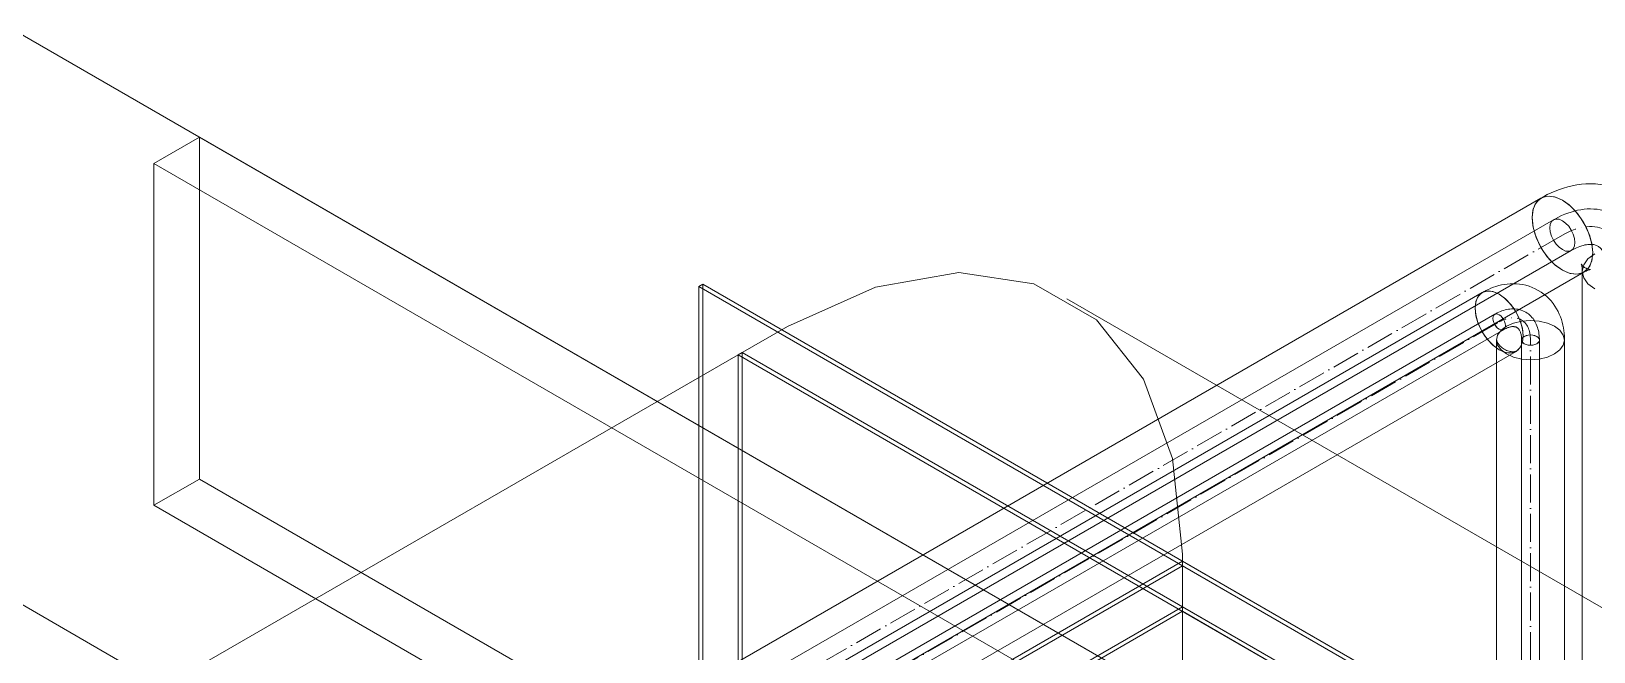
# Model space of a CAD drawing. Header units: millimetres. Extents: x -88595 to 880822, y -1054509 to -148035.
# Drawn here: x 439613 to 440173, y -327929 to -327707 of the extents above; entities that cross this region are included whole.
import ezdxf

# ---------------------------------------------------------------- set-up
doc = ezdxf.new("R2010")
doc.units = ezdxf.units.MM
doc.linetypes.add('$12$ADSK_Осевая', pattern=[14, 10, -2, 0, -2])
doc.linetypes.add('$13$ADSK_Осевая', pattern=[14, 10, -2, 0, -2])
for name, color, linetype, lineweight in [('Воздуховоды', 7, 'Continuous', 18), ('Изоляция', 7, 'Continuous', 18), ('Оборудование', 7, 'Continuous', 18), ('Трубопровод', 7, 'Continuous', 18), ('Трубопроводы', 7, 'Continuous', 18)]:
    doc.layers.add(name, color=color, linetype=linetype, lineweight=lineweight)

# ---------------------------------------------------------------- blocks, each defined once
blk = doc.blocks.new('$0$ADSK_Канальный блок кондиционера1 - AD122MJERAB-3267588-В_ОВ3_3')
at = {"layer": 'Оборудование'}
for p, q in [((-9478.55, 8169.92), (-8948.22, 7863.73)), ((-9412.79, 8131.95), (-9429.05, 8122.56)), ((-9412.79, 8009.48), (-9412.79, 8131.95)), ((-9412.79, 8131.95), (-8946.1, 7862.51)), ((-8962.36, 7853.12), (-9429.05, 8122.56)), ((-9429.05, 8122.56), (-9429.05, 8000.09)), ((-9412.79, 8009.48), (-9429.05, 8000.09)), ((-8946.1, 7740.03), (-9412.79, 8009.48)), ((-9429.05, 8000.09), (-8962.36, 7730.64)), ((-8948.22, 7659.61), (-9478.55, 7965.8))]:
    blk.add_line(p, q, dxfattribs=at)
blk = doc.blocks.new('$0$ADSK_МедьПайка_Отвод-гнутая труба - Отвод _гнутая труба_-3267736-В_ОВ3_3')
at = {"layer": 'Трубопроводы', "color": 134, "true_color": 0x00a6a6}
for points in [[(123.14, 2474.3, 0), (122.14, 2473.55, 0), (121.5, 2472.66, 0), (121.28, 2471.71, 0), (121.5, 2470.76, 0), (122.14, 2469.88, 0), (123.14, 2469.12, 0), (124.46, 2468.54, 0), (125.99, 2468.17, 0), (127.63, 2468.05, 0), (129.28, 2468.17, 0), (130.81, 2468.54, 0), (132.13, 2469.12, 0)], [(132.13, 2469.12, 0), (133.13, 2469.88, 0), (133.77, 2470.76, 0), (133.98, 2471.71, 0), (133.77, 2472.66, 0), (133.13, 2473.55, 0), (132.13, 2474.3, 0), (130.81, 2474.89, 0), (129.28, 2475.25, 0), (127.63, 2475.38, 0), (125.99, 2475.25, 0), (124.46, 2474.89, 0), (123.14, 2474.3, 0)], [(117.88, 2462.68, 0), (118.13, 2462.83, 0), (118.38, 2463.01, 0), (118.61, 2463.21, 0), (118.85, 2463.43, 0), (119.08, 2463.68, 0), (119.31, 2463.97, 0), (119.53, 2464.29, 0), (119.76, 2464.65, 0), (119.97, 2465.04, 0), (120.18, 2465.48, 0), (120.37, 2465.96, 0), (120.56, 2466.48, 0), (120.72, 2467.04, 0), (120.87, 2467.64, 0), (121, 2468.28, 0), (121.11, 2468.95, 0), (121.19, 2469.67, 0), (121.25, 2470.42, 0), (121.28, 2471.2, 0), (121.28, 2471.71, 0)], [(124.23, 2451.68, 0), (125.23, 2452.3, 0), (126.18, 2452.99, 0), (127.08, 2453.74, 0), (127.92, 2454.55, 0), (128.71, 2455.41, 0), (129.45, 2456.32, 0), (130.12, 2457.27, 0), (130.74, 2458.27, 0), (131.3, 2459.3, 0), (131.8, 2460.36, 0), (132.24, 2461.45, 0), (132.64, 2462.56, 0), (132.98, 2463.7, 0), (133.26, 2464.86, 0), (133.5, 2466.04, 0), (133.69, 2467.23, 0), (133.83, 2468.45, 0), (133.93, 2469.67, 0), (133.98, 2470.92, 0), (133.98, 2471.71, 0)], [(105.18, 2453.57, 0), (104.02, 2453.07, 0), (102.94, 2452.96, 0), (102.01, 2453.25, 0), (101.3, 2453.91, 0), (100.85, 2454.9, 0), (100.69, 2456.16, 0), (100.85, 2457.59, 0), (101.3, 2459.1, 0), (102.01, 2460.58, 0), (102.94, 2461.94, 0), (104.02, 2463.09, 0), (105.18, 2463.94, 0)], [(105.18, 2463.94, 0), (106.35, 2464.43, 0), (107.43, 2464.54, 0), (108.36, 2464.25, 0), (109.07, 2463.59, 0), (109.52, 2462.6, 0), (109.67, 2461.34, 0), (109.52, 2459.91, 0), (109.07, 2458.4, 0), (108.36, 2456.92, 0), (107.43, 2455.56, 0), (106.35, 2454.41, 0), (105.18, 2453.57, 0)], [(117.88, 2462.68, 0), (117.62, 2462.54, 0), (117.35, 2462.42, 0), (117.06, 2462.31, 0), (116.75, 2462.22, 0), (116.41, 2462.15, 0), (116.05, 2462.09, 0), (115.66, 2462.05, 0), (115.24, 2462.04, 0), (114.79, 2462.05, 0), (114.31, 2462.09, 0), (113.8, 2462.16, 0), (113.26, 2462.26, 0), (112.69, 2462.4, 0), (112.1, 2462.57, 0), (111.48, 2462.78, 0), (110.84, 2463.03, 0), (110.18, 2463.31, 0), (109.5, 2463.63, 0), (108.81, 2464, 0), (108.36, 2464.25, 0)], [(124.23, 2451.68, 0), (123.2, 2451.13, 0), (122.13, 2450.65, 0), (121.03, 2450.25, 0), (119.9, 2449.92, 0), (118.76, 2449.66, 0), (117.61, 2449.49, 0), (116.44, 2449.38, 0), (115.28, 2449.34, 0), (114.11, 2449.37, 0), (112.94, 2449.47, 0), (111.77, 2449.62, 0), (110.61, 2449.84, 0), (109.45, 2450.12, 0), (108.31, 2450.45, 0), (107.17, 2450.83, 0), (106.04, 2451.27, 0), (104.92, 2451.75, 0), (103.8, 2452.28, 0), (102.7, 2452.86, 0), (102.01, 2453.25, 0)]]:
    blk.add_polyline3d(points, dxfattribs=at)
blk = doc.blocks.new('$0$ADSK_МедьПайка_Отвод-гнутая труба - Отвод _гнутая труба_-3206127-В_ОВ3_3')
at = {"layer": 'Трубопроводы', "color": 190, "true_color": 0x8000ff}
for points in [[(88.87, 2416.64, 0), (89, 2416.72, 0), (89.12, 2416.81, 0), (89.24, 2416.91, 0), (89.35, 2417.02, 0), (89.47, 2417.15, 0), (89.58, 2417.29, 0), (89.7, 2417.45, 0), (89.81, 2417.63, 0), (89.91, 2417.83, 0), (90.02, 2418.04, 0), (90.12, 2418.28, 0), (90.21, 2418.54, 0), (90.29, 2418.82, 0), (90.36, 2419.12, 0), (90.43, 2419.44, 0), (90.48, 2419.78, 0), (90.52, 2420.14, 0), (90.55, 2420.51, 0), (90.57, 2420.9, 0), (90.57, 2421.16, 0)], [(91.5, 2422.46, 0), (91, 2422.08, 0), (90.68, 2421.64, 0), (90.57, 2421.16, 0), (90.68, 2420.69, 0), (91, 2420.24, 0), (91.5, 2419.87, 0), (92.16, 2419.57, 0), (92.92, 2419.39, 0), (93.75, 2419.33, 0), (94.57, 2419.39, 0), (95.33, 2419.57, 0), (95.99, 2419.87, 0)], [(95.99, 2419.87, 0), (96.5, 2420.24, 0), (96.81, 2420.69, 0), (96.92, 2421.16, 0), (96.81, 2421.64, 0), (96.5, 2422.08, 0), (95.99, 2422.46, 0), (95.33, 2422.75, 0), (94.57, 2422.93, 0), (93.75, 2422.99, 0), (92.92, 2422.93, 0), (92.16, 2422.75, 0), (91.5, 2422.46, 0)], [(92.05, 2411.14, 0), (92.54, 2411.45, 0), (93.02, 2411.8, 0), (93.47, 2412.17, 0), (93.89, 2412.58, 0), (94.29, 2413.01, 0), (94.65, 2413.47, 0), (94.99, 2413.94, 0), (95.3, 2414.44, 0), (95.58, 2414.95, 0), (95.83, 2415.48, 0), (96.05, 2416.03, 0), (96.25, 2416.58, 0), (96.42, 2417.15, 0), (96.56, 2417.73, 0), (96.68, 2418.32, 0), (96.77, 2418.92, 0), (96.84, 2419.53, 0), (96.89, 2420.14, 0), (96.92, 2420.76, 0), (96.92, 2421.16, 0)], [(82.52, 2412.09, 0), (81.94, 2411.84, 0), (81.4, 2411.79, 0), (80.93, 2411.93, 0), (80.58, 2412.26, 0), (80.35, 2412.76, 0), (80.28, 2413.38, 0), (80.35, 2414.1, 0), (80.58, 2414.85, 0), (80.93, 2415.6, 0), (81.4, 2416.28, 0), (81.94, 2416.85, 0), (82.52, 2417.27, 0)], [(82.52, 2417.27, 0), (83.1, 2417.52, 0), (83.64, 2417.57, 0), (84.11, 2417.43, 0), (84.47, 2417.1, 0), (84.69, 2416.6, 0), (84.77, 2415.98, 0), (84.69, 2415.26, 0), (84.47, 2414.51, 0), (84.11, 2413.76, 0), (83.64, 2413.08, 0), (83.1, 2412.51, 0), (82.52, 2412.09, 0)], [(88.87, 2416.64, 0), (88.74, 2416.57, 0), (88.6, 2416.51, 0), (88.46, 2416.46, 0), (88.3, 2416.41, 0), (88.14, 2416.38, 0), (87.96, 2416.35, 0), (87.76, 2416.33, 0), (87.55, 2416.33, 0), (87.33, 2416.33, 0), (87.09, 2416.35, 0), (86.83, 2416.39, 0), (86.56, 2416.44, 0), (86.27, 2416.5, 0), (85.98, 2416.59, 0), (85.67, 2416.69, 0), (85.35, 2416.82, 0), (85.02, 2416.96, 0), (84.68, 2417.12, 0), (84.33, 2417.3, 0), (84.11, 2417.43, 0)], [(92.05, 2411.14, 0), (91.53, 2410.87, 0), (90.99, 2410.63, 0), (90.44, 2410.43, 0), (89.88, 2410.26, 0), (89.31, 2410.14, 0), (88.73, 2410.05, 0), (88.15, 2409.99, 0), (87.57, 2409.98, 0), (86.98, 2409.99, 0), (86.4, 2410.04, 0), (85.81, 2410.12, 0), (85.23, 2410.23, 0), (84.66, 2410.36, 0), (84.08, 2410.53, 0), (83.51, 2410.72, 0), (82.95, 2410.94, 0), (82.39, 2411.18, 0), (81.83, 2411.45, 0), (81.28, 2411.74, 0), (80.93, 2411.93, 0)]]:
    blk.add_polyline3d(points, dxfattribs=at)
blk = doc.blocks.new('$0$ADSK_Отвод_Прямоугольный1 - Стандарт-V113-В_ОВ3_3')
at = {"layer": 'Воздуховоды', "color": 140, "true_color": 0x1bb3e4}
for p, q in [((22632.07, 15559.38), (22633.49, 15560.19)), ((23084.62, 15298.1), (22632.07, 15559.38)), ((22632.07, 15559.38), (22632.07, 15404.24)), ((22633.49, 15405.06), (22633.49, 15560.19)), ((22633.49, 15560.19), (23086.04, 15298.92)), ((23188.16, 15310.05), (22763.89, 15554.99)), ((22646.22, 15534.88), (22663.89, 15545.09)), ((22646.22, 15534.88), (22647.63, 15535.7)), ((23070.48, 15289.93), (22646.22, 15534.88)), ((22646.22, 15412.41), (22646.22, 15534.88)), ((22646.22, 15412.41), (22646.22, 15534.88)), ((22646.22, 15534.88), (23070.48, 15289.93)), ((23071.89, 15290.75), (22647.63, 15535.7)), ((22647.63, 15535.7), (22647.63, 15413.23)), ((22805.32, 15460.99), (22670.97, 15383.42)), ((22670.97, 15381.79), (22805.32, 15459.36)), ((22805.32, 15463.44), (22805.32, 15443.03)), ((23257.86, 15199.71), (22805.32, 15460.99)), ((22805.32, 15459.36), (22805.32, 15460.99)), ((22805.32, 15459.36), (23257.86, 15198.08)), ((22699.25, 15383.42), (22805.32, 15444.66)), ((22805.32, 15443.03), (22699.25, 15381.79)), ((22805.32, 15443.03), (22699.25, 15381.79)), ((22805.32, 15444.66), (23229.58, 15199.71)), ((22805.32, 15443.03), (22805.32, 15444.66)), ((22805.32, 15443.03), (23229.58, 15198.08)), ((23229.58, 15198.08), (22805.32, 15443.03))]:
    blk.add_line(p, q, dxfattribs=at)
blk.add_polyline3d([(22663.89, 15545.09, 0), (22695.36, 15559.16, 0), (22725.25, 15564.34, 0), (22752.07, 15560.37, 0), (22774.46, 15547.44, 0), (22791.31, 15526.21, 0), (22801.77, 15497.73, 0), (22805.32, 15463.44, 0)], dxfattribs=at)

msp = doc.modelspace()

# ---------------------------------------------------------------- linework, layer by layer
at = {"layer": 'Воздуховоды', "color": 140, "true_color": 0x1bb3e4}
for p, q in [((439676.68, -327931.96), (439866.19, -327822.55)), ((439866.19, -327945.02), (439866.19, -327822.55)), ((440449.55, -328159.35), (439866.19, -327822.55)), ((440025.28, -327914.4), (439919.22, -327975.64)), ((440025.28, -328053.21), (440025.28, -327914.4))]:
    msp.add_line(p, q, dxfattribs=at)
at = {"layer": 'Изоляция', "color": 134, "true_color": 0x00a6a6}
for p, q in [((440153.69, -327766.37), (438576.37, -328677.03)), ((438591.72, -328703.62), (440169.04, -327792.95)), ((440168.47, -327792.62), (440168.47, -328191.48))]:
    msp.add_line(p, q, dxfattribs=at)
at = {"layer": 'Изоляция', "color": 190, "true_color": 0x8000ff}
for p, q in [((440132.62, -327800.23), (438511.63, -328736.1)), ((438523.81, -328757.19), (440144.79, -327821.31)), ((440137.76, -327817.25), (440137.76, -328242.03)), ((440162.11, -328242.03), (440162.11, -327817.25))]:
    msp.add_line(p, q, dxfattribs=at)
at = {"layer": 'Изоляция', "color": 134, "true_color": 0x00a6a6}
for points in [[(440161.37, -327767.13, 0), (440158.95, -327766.05, 0), (440156.66, -327765.65, 0), (440154.6, -327765.95, 0), (440152.88, -327766.95, 0), (440151.59, -327768.58, 0), (440150.79, -327770.76, 0), (440150.51, -327773.39, 0)], [(440150.51, -327773.39, 0), (440150.88, -327770.36, 0), (440151.97, -327767.97, 0), (440153.69, -327766.37, 0), (440155.94, -327765.67, 0), (440158.56, -327765.93, 0), (440161.37, -327767.13, 0)], [(440184.92, -327764.79, 0), (440183.33, -327763.95, 0), (440181.7, -327763.22, 0), (440180.02, -327762.61, 0), (440178.32, -327762.11, 0), (440176.61, -327761.73, 0), (440174.89, -327761.46, 0), (440173.18, -327761.3, 0), (440171.48, -327761.25, 0), (440169.8, -327761.29, 0), (440168.15, -327761.43, 0), (440166.52, -327761.65, 0), (440164.92, -327761.95, 0), (440163.35, -327762.32, 0), (440161.81, -327762.77, 0), (440160.3, -327763.28, 0), (440158.82, -327763.84, 0), (440157.37, -327764.47, 0), (440155.95, -327765.15, 0), (440154.56, -327765.88, 0), (440153.69, -327766.37, 0)], [(440172.22, -327785.93, 0), (440171.95, -327782.98, 0), (440171.15, -327779.87, 0), (440169.85, -327776.74, 0), (440168.13, -327773.77, 0), (440166.08, -327771.09, 0), (440163.78, -327768.83, 0), (440161.37, -327767.13, 0)], [(440161.37, -327767.13, 0), (440164.18, -327769.18, 0), (440166.79, -327771.94, 0), (440169.04, -327775.23, 0), (440170.77, -327778.82, 0), (440171.85, -327782.47, 0), (440172.22, -327785.93, 0)], [(440150.51, -327773.39, 0), (440150.79, -327776.34, 0), (440151.59, -327779.45, 0), (440152.88, -327782.58, 0), (440154.6, -327785.55, 0), (440156.66, -327788.24, 0), (440158.95, -327790.49, 0), (440161.37, -327792.19, 0)], [(440161.37, -327792.19, 0), (440158.56, -327790.14, 0), (440155.94, -327787.38, 0), (440153.69, -327784.09, 0), (440151.97, -327780.5, 0), (440150.88, -327776.85, 0), (440150.51, -327773.39, 0)], [(440161.37, -327792.19, 0), (440163.78, -327793.27, 0), (440166.08, -327793.67, 0), (440168.14, -327793.37, 0), (440169.85, -327792.37, 0), (440171.15, -327790.74, 0), (440171.95, -327788.56, 0), (440172.22, -327785.93, 0)], [(440172.22, -327785.93, 0), (440171.85, -327788.96, 0), (440170.77, -327791.35, 0), (440169.04, -327792.95, 0), (440166.79, -327793.65, 0), (440164.18, -327793.39, 0), (440161.37, -327792.19, 0)], [(440172.96, -327786.36, 0), (440170.52, -327788.19, 0), (440168.99, -327790.33, 0), (440168.47, -327792.62, 0), (440168.99, -327794.92, 0), (440170.52, -327797.05, 0), (440172.96, -327798.89, 0)], [(440172.96, -327798.89, 0), (440170.52, -327797.05, 0), (440168.99, -327794.92, 0), (440168.47, -327792.62, 0), (440168.99, -327790.33, 0), (440170.52, -327788.19, 0), (440172.96, -327786.36, 0)], [(440169.57, -327791.38, 0), (440169.29, -327791.21, 0), (440169.03, -327791.02, 0), (440168.8, -327790.83, 0), (440168.6, -327790.64, 0), (440168.43, -327790.46, 0), (440168.31, -327790.3, 0), (440168.21, -327790.17, 0), (440168.16, -327790.08, 0), (440168.13, -327790.02, 0), (440168.12, -327790.01, 0)], [(440168.12, -327790.01, 0), (440168.13, -327790.04, 0), (440168.16, -327790.12, 0), (440168.2, -327790.25, 0), (440168.25, -327790.43, 0), (440168.3, -327790.67, 0), (440168.35, -327790.96, 0), (440168.4, -327791.3, 0), (440168.44, -327791.69, 0), (440168.46, -327792.13, 0), (440168.47, -327792.61, 0), (440168.47, -327792.62, 0)], [(440171.47, -327791.95, 0), (440171.45, -327791.95, 0), (440171.37, -327791.97, 0), (440171.23, -327791.99, 0), (440171.05, -327792.04, 0), (440170.82, -327792.12, 0), (440170.54, -327792.22, 0), (440170.22, -327792.35, 0), (440169.87, -327792.52, 0), (440169.48, -327792.71, 0), (440169.05, -327792.95, 0), (440169.04, -327792.95, 0)], [(440169.57, -327791.38, 0), (440169.86, -327791.54, 0), (440170.15, -327791.67, 0), (440170.43, -327791.77, 0), (440170.7, -327791.85, 0), (440170.93, -327791.9, 0), (440171.14, -327791.93, 0), (440171.29, -327791.95, 0), (440171.4, -327791.95, 0), (440171.46, -327791.95, 0), (440171.47, -327791.95, 0)]]:
    msp.add_polyline3d(points, dxfattribs=at)
at = {"layer": 'Изоляция', "color": 190, "true_color": 0x8000ff}
for points in [[(440152.73, -327799.44, 0), (440151.66, -327798.87, 0), (440150.56, -327798.38, 0), (440149.44, -327797.97, 0), (440148.3, -327797.63, 0), (440147.16, -327797.38, 0), (440146.02, -327797.2, 0), (440144.89, -327797.1, 0), (440143.77, -327797.06, 0), (440142.68, -327797.09, 0), (440141.61, -327797.18, 0), (440140.56, -327797.32, 0), (440139.54, -327797.51, 0), (440138.55, -327797.75, 0), (440137.58, -327798.03, 0), (440136.64, -327798.34, 0), (440135.73, -327798.69, 0), (440134.84, -327799.08, 0), (440133.98, -327799.49, 0), (440133.14, -327799.93, 0), (440132.62, -327800.23, 0)], [(440138.7, -327800.83, 0), (440136.79, -327799.97, 0), (440134.97, -327799.66, 0), (440133.34, -327799.9, 0), (440131.97, -327800.69, 0), (440130.95, -327801.98, 0), (440130.31, -327803.71, 0), (440130.1, -327805.8, 0)], [(440130.1, -327805.8, 0), (440130.39, -327803.39, 0), (440131.25, -327801.49, 0), (440132.62, -327800.23, 0), (440134.4, -327799.67, 0), (440136.48, -327799.88, 0), (440138.7, -327800.83, 0)], [(440138.7, -327800.83, 0), (440140.93, -327802.45, 0), (440143.01, -327804.65, 0), (440144.79, -327807.25, 0), (440146.16, -327810.1, 0), (440147.02, -327813, 0), (440147.31, -327815.74, 0)], [(440147.31, -327815.74, 0), (440147.1, -327813.4, 0), (440146.46, -327810.93, 0), (440145.43, -327808.45, 0), (440144.07, -327806.09, 0), (440142.44, -327803.97, 0), (440140.62, -327802.18, 0), (440138.7, -327800.83, 0)], [(440152.73, -327799.44, 0), (440153.76, -327800.08, 0), (440154.73, -327800.79, 0), (440155.65, -327801.55, 0), (440156.51, -327802.37, 0), (440157.3, -327803.24, 0), (440158.02, -327804.13, 0), (440158.68, -327805.06, 0), (440159.26, -327806.01, 0), (440159.79, -327806.97, 0), (440160.25, -327807.94, 0), (440160.65, -327808.92, 0), (440160.99, -327809.9, 0), (440161.28, -327810.88, 0), (440161.53, -327811.85, 0), (440161.72, -327812.82, 0), (440161.87, -327813.79, 0), (440161.99, -327814.75, 0), (440162.06, -327815.7, 0), (440162.1, -327816.65, 0), (440162.11, -327817.25, 0)], [(440138.7, -327820.71, 0), (440136.48, -327819.08, 0), (440134.4, -327816.89, 0), (440132.62, -327814.28, 0), (440131.25, -327811.43, 0), (440130.39, -327808.54, 0), (440130.1, -327805.8, 0)], [(440130.1, -327805.8, 0), (440130.31, -327808.14, 0), (440130.95, -327810.61, 0), (440131.98, -327813.08, 0), (440133.34, -327815.44, 0), (440134.97, -327817.57, 0), (440136.79, -327819.36, 0), (440138.7, -327820.71, 0)], [(440158.54, -327812.28, 0), (440156.02, -327811.16, 0), (440153.08, -327810.46, 0), (440149.93, -327810.22, 0), (440146.78, -327810.46, 0), (440143.84, -327811.16, 0), (440141.32, -327812.28, 0)], [(440141.32, -327812.28, 0), (440143.84, -327811.16, 0), (440146.78, -327810.46, 0), (440149.93, -327810.22, 0), (440153.08, -327810.46, 0), (440156.02, -327811.16, 0), (440158.54, -327812.28, 0)], [(440141.32, -327812.28, 0), (440139.39, -327813.74, 0), (440138.17, -327815.43, 0), (440137.76, -327817.25, 0), (440138.17, -327819.07, 0), (440139.39, -327820.76, 0), (440141.32, -327822.22, 0)], [(440141.32, -327822.22, 0), (440139.39, -327820.76, 0), (440138.17, -327819.07, 0), (440137.76, -327817.25, 0), (440138.17, -327815.43, 0), (440139.39, -327813.74, 0), (440141.32, -327812.28, 0)], [(440147.31, -327815.74, 0), (440147.02, -327818.14, 0), (440146.16, -327820.04, 0), (440144.79, -327821.31, 0), (440143.01, -327821.86, 0), (440140.93, -327821.66, 0), (440138.7, -327820.71, 0)], [(440138.7, -327820.71, 0), (440140.62, -327821.57, 0), (440142.44, -327821.88, 0), (440144.07, -327821.64, 0), (440145.44, -327820.85, 0), (440146.46, -327819.56, 0), (440147.1, -327817.83, 0), (440147.31, -327815.74, 0)], [(440158.54, -327822.22, 0), (440160.47, -327820.76, 0), (440161.69, -327819.07, 0), (440162.11, -327817.25, 0), (440161.69, -327815.43, 0), (440160.47, -327813.74, 0), (440158.54, -327812.28, 0)], [(440158.54, -327812.28, 0), (440160.47, -327813.74, 0), (440161.69, -327815.43, 0), (440162.11, -327817.25, 0), (440161.69, -327819.07, 0), (440160.47, -327820.76, 0), (440158.54, -327822.22, 0)], [(440140.55, -327820.53, 0), (440140.15, -327820.27, 0), (440139.77, -327820, 0), (440139.42, -327819.71, 0), (440139.1, -327819.4, 0), (440138.82, -327819.1, 0), (440138.58, -327818.8, 0), (440138.38, -327818.51, 0), (440138.21, -327818.24, 0), (440138.07, -327817.99, 0), (440137.97, -327817.76, 0), (440137.89, -327817.57, 0), (440137.83, -327817.41, 0), (440137.79, -327817.28, 0), (440137.77, -327817.18, 0), (440137.75, -327817.12, 0), (440137.75, -327817.09, 0), (440137.75, -327817.09, 0)], [(440137.75, -327817.09, 0), (440137.75, -327817.1, 0), (440137.75, -327817.15, 0), (440137.76, -327817.23, 0), (440137.76, -327817.25, 0)], [(440140.55, -327820.53, 0), (440140.97, -327820.75, 0), (440141.4, -327820.94, 0), (440141.83, -327821.1, 0), (440142.25, -327821.22, 0), (440142.66, -327821.31, 0), (440143.04, -327821.37, 0), (440143.39, -327821.4, 0), (440143.71, -327821.41, 0), (440144, -327821.41, 0), (440144.24, -327821.39, 0), (440144.45, -327821.36, 0), (440144.62, -327821.33, 0), (440144.75, -327821.3, 0), (440144.85, -327821.27, 0), (440144.91, -327821.25, 0), (440144.93, -327821.24, 0), (440144.94, -327821.24, 0)], [(440144.94, -327821.24, 0), (440144.92, -327821.24, 0), (440144.88, -327821.26, 0), (440144.81, -327821.3, 0), (440144.79, -327821.31, 0)], [(440141.32, -327822.22, 0), (440143.84, -327823.34, 0), (440146.78, -327824.04, 0), (440149.93, -327824.28, 0), (440153.08, -327824.04, 0), (440156.02, -327823.34, 0), (440158.54, -327822.22, 0)], [(440158.54, -327822.22, 0), (440156.02, -327823.34, 0), (440153.08, -327824.04, 0), (440149.93, -327824.28, 0), (440146.78, -327824.04, 0), (440143.84, -327823.34, 0), (440141.32, -327822.22, 0)]]:
    msp.add_polyline3d(points, dxfattribs=at)
at = {"layer": 'Трубопровод', "color": 134, "true_color": 0x00a6a6}
for p, q in [((440158.19, -327774.16), (438580.87, -328684.83)), ((438587.22, -328695.83), (440164.54, -327785.16))]:
    msp.add_line(p, q, dxfattribs=at)
at = {"layer": 'Трубопровод', "color": 134, "linetype": '$12$ADSK_Осевая', "true_color": 0x00a6a6}
msp.add_line((440161.37, -327779.66), (438584.05, -328690.33), dxfattribs=at)
msp.add_line((440161.37, -327779.66), (438584.05, -328690.33), dxfattribs=at)
at = {"layer": 'Трубопровод', "color": 190, "true_color": 0x8000ff}
for p, q in [((440137.12, -327808.02), (438516.13, -328743.89)), ((438519.31, -328749.39), (440140.29, -327813.52)), ((440146.76, -327817.25), (440146.76, -328242.03)), ((440153.11, -328242.03), (440153.11, -327817.25))]:
    msp.add_line(p, q, dxfattribs=at)
at = {"layer": 'Трубопровод', "color": 190, "linetype": '$12$ADSK_Осевая', "true_color": 0x8000ff}
for p, q in [((438517.72, -328746.64), (440138.7, -327810.77)), ((438517.72, -328746.64), (440138.7, -327810.77)), ((440149.93, -328242.03), (440149.93, -327817.25)), ((440149.93, -328242.03), (440149.93, -327817.25))]:
    msp.add_line(p, q, dxfattribs=at)
at = {"layer": 'Трубопровод', "color": 134, "true_color": 0x00a6a6}
for points in [[(440156.88, -327777.07, 0), (440157.03, -327775.81, 0), (440157.48, -327774.82, 0), (440158.19, -327774.16, 0), (440159.12, -327773.87, 0), (440160.21, -327773.98, 0), (440161.37, -327774.48, 0)], [(440161.37, -327774.48, 0), (440162.53, -327775.32, 0), (440163.61, -327776.47, 0), (440164.54, -327777.83, 0), (440165.26, -327779.31, 0), (440165.7, -327780.82, 0), (440165.86, -327782.25, 0)], [(440161.37, -327784.85, 0), (440160.21, -327784, 0), (440159.12, -327782.85, 0), (440158.19, -327781.49, 0), (440157.48, -327780.01, 0), (440157.03, -327778.5, 0), (440156.88, -327777.07, 0)], [(440165.86, -327782.25, 0), (440165.7, -327783.51, 0), (440165.26, -327784.5, 0), (440164.54, -327785.16, 0), (440163.61, -327785.45, 0), (440162.53, -327785.34, 0), (440161.37, -327784.85, 0)]]:
    msp.add_polyline3d(points, dxfattribs=at)
at = {"layer": 'Трубопровод', "color": 190, "true_color": 0x8000ff}
for points in [[(440136.46, -327809.47, 0), (440136.54, -327808.85, 0), (440136.76, -327808.35, 0), (440137.12, -327808.02, 0), (440137.58, -327807.88, 0), (440138.12, -327807.93, 0), (440138.7, -327808.18, 0)], [(440138.7, -327813.36, 0), (440138.12, -327812.94, 0), (440137.58, -327812.37, 0), (440137.12, -327811.69, 0), (440136.76, -327810.94, 0), (440136.54, -327810.19, 0), (440136.46, -327809.47, 0)], [(440138.7, -327808.18, 0), (440139.29, -327808.6, 0), (440139.83, -327809.17, 0), (440140.29, -327809.85, 0), (440140.65, -327810.6, 0), (440140.87, -327811.35, 0), (440140.95, -327812.07, 0)], [(440140.95, -327812.07, 0), (440140.87, -327812.69, 0), (440140.65, -327813.19, 0), (440140.29, -327813.52, 0), (440139.83, -327813.66, 0), (440139.29, -327813.61, 0), (440138.7, -327813.36, 0)], [(440147.69, -327815.95, 0), (440147.18, -327816.33, 0), (440146.86, -327816.78, 0), (440146.76, -327817.25, 0), (440146.86, -327817.72, 0), (440147.18, -327818.17, 0), (440147.69, -327818.55, 0)], [(440152.18, -327815.95, 0), (440151.52, -327815.66, 0), (440150.75, -327815.48, 0), (440149.93, -327815.42, 0), (440149.11, -327815.48, 0), (440148.34, -327815.66, 0), (440147.69, -327815.95, 0)], [(440152.18, -327818.55, 0), (440152.68, -327818.17, 0), (440153, -327817.72, 0), (440153.11, -327817.25, 0), (440153, -327816.78, 0), (440152.68, -327816.33, 0), (440152.18, -327815.95, 0)], [(440147.69, -327818.55, 0), (440148.34, -327818.84, 0), (440149.11, -327819.02, 0), (440149.93, -327819.08, 0), (440150.75, -327819.02, 0), (440151.52, -327818.84, 0), (440152.18, -327818.55, 0)]]:
    msp.add_polyline3d(points, dxfattribs=at)
at = {"layer": 'Трубопроводы', "color": 134, "linetype": '$13$ADSK_Осевая', "true_color": 0x00a6a6}
msp.add_ellipse((440161.37, -327805.58), major_axis=(15.88, 27.5), ratio=0.57735, start_param=5.497787, end_param=7.068583, dxfattribs=at)
at = {"layer": 'Трубопроводы', "color": 190, "linetype": '$13$ADSK_Осевая', "true_color": 0x8000ff}
msp.add_ellipse((440138.7, -327823.73), major_axis=(7.94, 13.75), ratio=0.57735, start_param=5.497787, end_param=7.068583, dxfattribs=at)

# ---------------------------------------------------------------- block references
at = {"layer": 'Воздуховоды', "color": 140, "true_color": 0x1bb3e4}
msp.add_blockref('$0$ADSK_Отвод_Прямоугольный1 - Стандарт-V113-В_ОВ3_3', (417219.97, -343357.43), dxfattribs=at)
at = {"layer": 'Оборудование'}
msp.add_blockref('$0$ADSK_Канальный блок кондиционера1 - AD122MJERAB-3267588-В_ОВ3_3', (449085.94, -335876.52), dxfattribs=at)
at = {"layer": 'Трубопроводы', "color": 134, "true_color": 0x00a6a6, "rotation": 120.0000000000002}
msp.add_blockref('$0$ADSK_МедьПайка_Отвод-гнутая труба - Отвод _гнутая труба_-3267736-В_ОВ3_3', (442365.75, -326654.34), dxfattribs=at)
at = {"layer": 'Трубопроводы', "color": 190, "true_color": 0x8000ff, "rotation": 120.0000000000002}
msp.add_blockref('$0$ADSK_МедьПайка_Отвод-гнутая труба - Отвод _гнутая труба_-3206127-В_ОВ3_3', (442282.37, -326681.38), dxfattribs=at)

doc.saveas('drawing.dxf')
